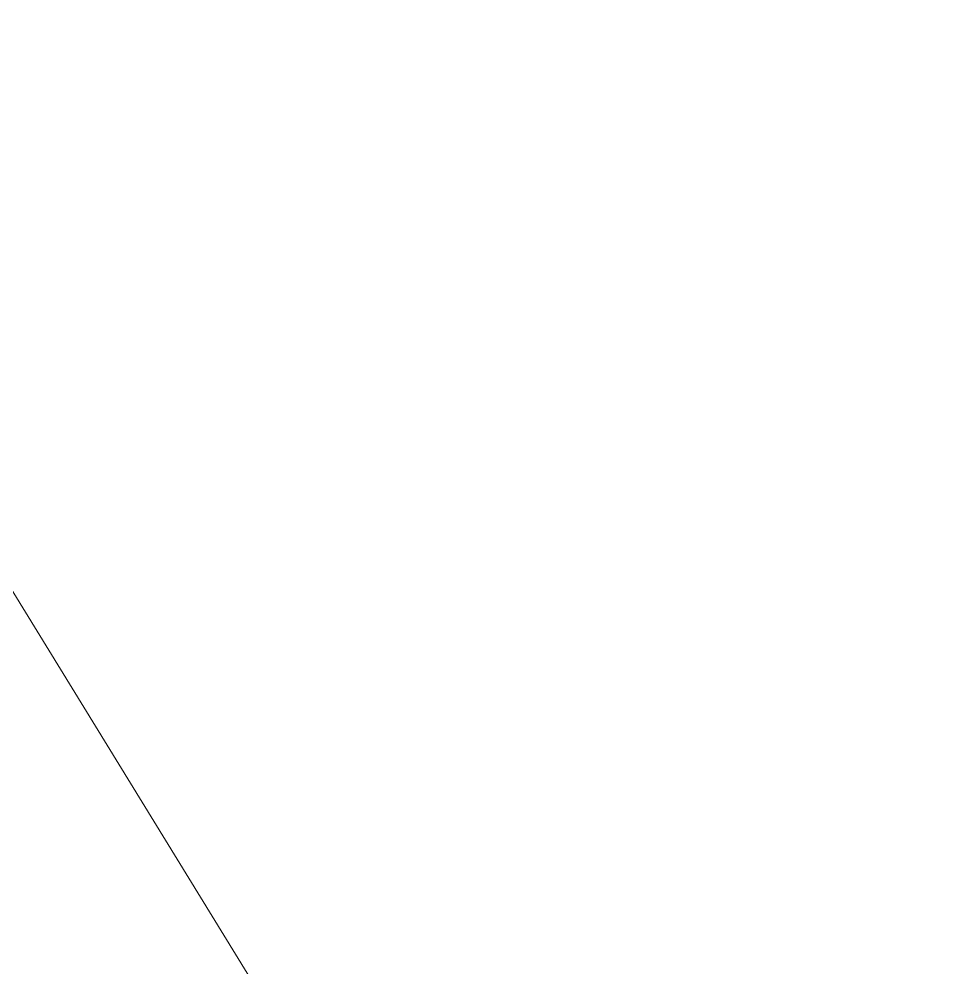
# Model space of a CAD drawing. Header units: inches. Extents: x 4069 to 291496, y -47643 to 12535.
# Drawn here: x 124997 to 125784, y -32532 to -31720 of the extents above; entities that cross this region are included whole.
import ezdxf

# ---------------------------------------------------------------- set-up
doc = ezdxf.new("R2010")
doc.units = ezdxf.units.IN
doc.header["$LTSCALE"] = 5
doc.header["$MEASUREMENT"] = 0
doc.layers.add('A-WALL', color=7, linetype='Continuous', lineweight=9)
doc.layers.add('DIM', color=5, linetype='Continuous')
doc.styles.add('tt', font='stylu.ttf', dxfattribs={"height": 8})
doc.dimstyles.new('Copy(2) of STANDARD', dxfattribs={"dimtxt": 2, "dimasz": 4, "dimexe": 0, "dimexo": 0, "dimgap": 2, "dimtad": 1, "dimdec": 0, "dimzin": 0, "dimdsep": 46, "dimlunit": 3, "dimtxsty": 'tt', "dimblk": 'ARCHTICK', "dimcen": 0.0505, "dimse1": 1, "dimse2": 1, "dimclrd": 5, "dimclre": 5, "dimclrt": 7, "dimadec": 1, "dimazin": 0, "dimtm": 1e-09, "dimtfac": 1, "dimtdec": 0, "dimtofl": 0, "dimtmove": 1, "dimatfit": 3, "dimfxl": 1, "dimtolj": 2, "dimtzin": 0, "dimlwd": 13, "dimarcsym": 0})

# ---------------------------------------------------------------- blocks, each defined once
blk = doc.blocks.new('_ArchTick')
at = {"color": 0, "linetype": 'ByBlock', "const_width": 0.15}
blk.add_lwpolyline([(-0.5, -0.5), (0.5, 0.5)], dxfattribs=at)
blk = doc.blocks.new('*D5773')
at = {"layer": 'Defpoints', "color": 0, "ltscale": 5, "transparency": 16777216}
for p in [(124152.83, -32111.09, -58.17), (125162.41, -33800.41), (124794.75, -34026.32)]:
    blk.add_point(p, dxfattribs=at)
at = {"layer": 'DIM', "color": 5, "lineweight": 13, "ltscale": 5, "transparency": 16777216}
blk.add_line((123764.52, -32349.69), (124794.75, -34026.32), dxfattribs=at)
at = {"layer": 'DIM', "color": 5, "lineweight": 13, "ltscale": 5, "transparency": 16777216, "xscale": 4, "yscale": 4, "zscale": 4}
for p, rotation in [((123764.52, -32349.69), 121.5692533147088), ((124794.75, -34026.32), 301.5692533147088)]:
    blk.add_blockref('_ArchTick', p, dxfattribs=dict(at, rotation=rotation))
at = {"layer": 'DIM', "color": 7, "ltscale": 5, "transparency": 16777216, "insert": (124284.9, -33184.77), "char_height": 8, "attachment_point": 5, "rotation": 301.56925, "style": 'tt'}
blk.add_mtext("\\A2;164'", dxfattribs=at)

msp = doc.modelspace()

# ---------------------------------------------------------------- linework, layer by layer
at = {"layer": 'A-WALL', "color": 3, "linetype": 'Continuous', "ltscale": 5, "elevation": -15.49706}
msp.add_lwpolyline([(124690.90308, -31719.63581), (125242.71667, -32617.67547), (125210.50252, -32671.43185), (125303.7263, -32614.44255), (125272.97391, -32666.9171), (125784.10932, -33498.75575)], dxfattribs=at)

# ---------------------------------------------------------------- dimensions: what is measured, and where the dimension line sits
at = {"layer": 'DIM', "color": 3, "ltscale": 5}
dim = msp.add_linear_dim(base=(124794.74789, -34026.31912, 43.62678), p1=(124152.83364, -32111.0905, -14.54226), p2=(125162.40534, -33800.40663, 43.62678), angle=121.56925331, dimstyle='Copy(2) of STANDARD', override={"dimtxt": 4}, dxfattribs=at)
dim.commit()
dim.dimension.update_dxf_attribs({"geometry": '*D5773', "text_midpoint": (124284.89891, -33184.77218, 43.62678)})

doc.saveas('drawing.dxf')
